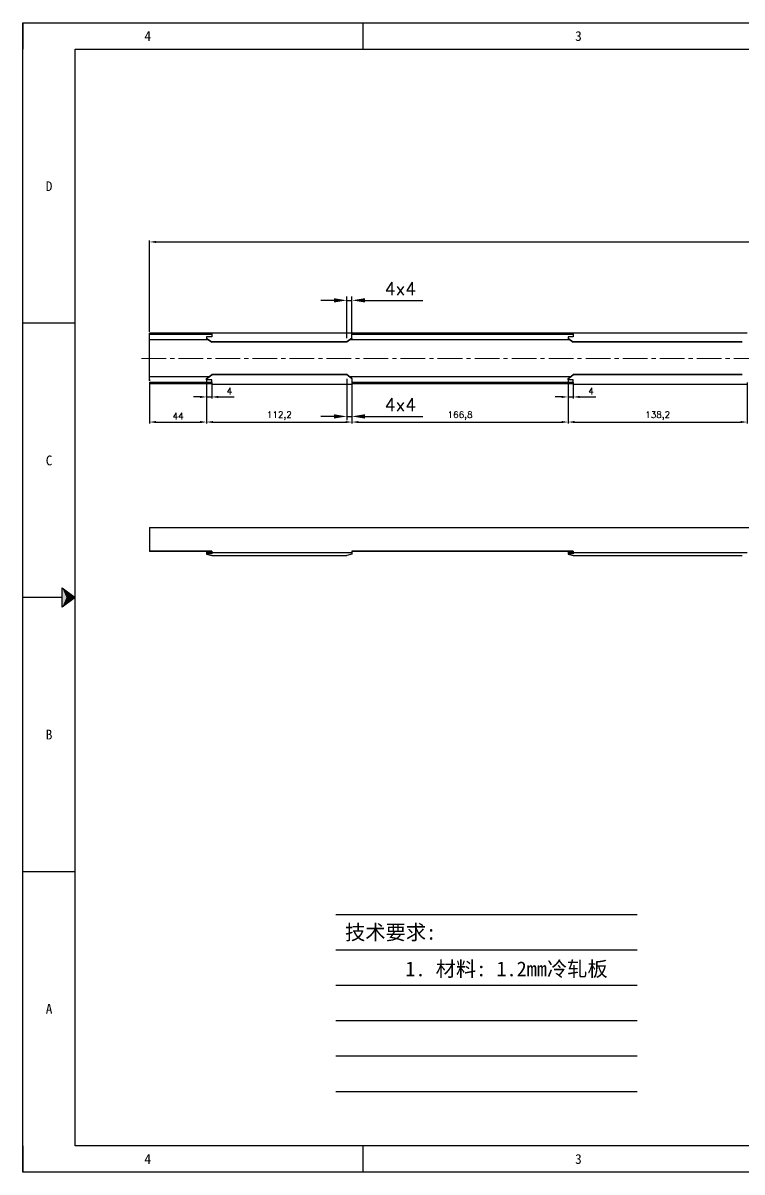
# Model space of a CAD drawing. Header units: millimetres. Extents: x -32103 to 8419, y 14505 to 33139.
# Drawn here: x 1517 to 2071, y 14527 to 15413 of the extents above; entities that cross this region are included whole.
import ezdxf
from ezdxf.enums import TextEntityAlignment as Align

# ---------------------------------------------------------------- set-up
doc = ezdxf.new("R2010")
doc.units = ezdxf.units.MM
doc.linetypes.add('CENTER2', pattern=[28.575, 19.05, -3.175, 3.175, -3.175])
doc.linetypes.add('DOT', pattern=[0.25, 0, -0.25])
doc.layers.add('cen', color=1, linetype='CENTER2', lineweight=9)
doc.layers.add('dim', color=2, linetype='Continuous', lineweight=9)
doc.layers.add('print', color=30, linetype='Continuous')
doc.styles.add('Dartop', font='')
doc.styles.add('HZ', font='')
doc.styles.get("Standard").update_dxf_attribs({"font": 'txt', "bigfont": 'gbcbig.shx'})
doc.styles.get('Dartop').set_extended_font_data('FangSong_GB2312')
doc.styles.get('HZ').set_extended_font_data('SimSun')
doc.dimstyles.new('2-small', dxfattribs={"dimtxt": 10, "dimasz": 10, "dimexe": 3, "dimexo": 3, "dimgap": 4, "dimtad": 1, "dimtxsty": 'Standard', "dimcen": 5, "dimazin": 0, "dimtfac": 1, "dimtmove": 0, "dimatfit": 3, "dimfxl": 0, "dimarcsym": 0})
doc.dimstyles.new('small', dxfattribs={"dimtxt": 5, "dimasz": 5, "dimexe": 1.25, "dimexo": 1, "dimgap": 2, "dimtad": 1, "dimtxsty": 'Standard', "dimcen": 2.5, "dimadec": 0, "dimazin": 0, "dimtfac": 1, "dimtmove": 0, "dimatfit": 3, "dimfxl": 0, "dimarcsym": 0})

# ---------------------------------------------------------------- blocks, each defined once
blk = doc.blocks.new('*U3')
at = {"color": 254, "linetype": 'Continuous', "extrusion": (0, 0, -1)}
for points in [[(-0.833, 11), (-0.75, 10.812), (-0.75, 11.188)], [(-0.833, 11), (-0.75, 11.188), (-1, 11)], [(-0.833, 11), (-1, 11), (-0.75, 10.812)]]:
    blk.add_solid(points, dxfattribs=at)
blk = doc.blocks.new('*D49')
at = {"layer": 'Defpoints', "color": 0}
for p in [(2654.23, 15244.27), (1614.23, 15173.98), (2654.23, 15173.98)]:
    blk.add_point(p, dxfattribs=at)
at = {"layer": 'dim', "color": 0, "lineweight": -2}
for p, q in [((1614.23, 15174.98), (1614.23, 15245.52)), ((2654.23, 15174.98), (2654.23, 15245.52)), ((1619.23, 15244.27), (2649.23, 15244.27))]:
    blk.add_line(p, q, dxfattribs=at)
at = {"layer": 'dim', "color": 0}
for points in [[(1619.23, 15245.1), (1619.23, 15243.44), (1614.23, 15244.27)], [(2649.23, 15245.1), (2649.23, 15243.44), (2654.23, 15244.27)]]:
    blk.add_solid(points, dxfattribs=at)
at = {"layer": 'dim', "color": 0, "insert": (2134.23, 15248.77), "char_height": 5, "attachment_point": 5}
blk.add_mtext('1040', dxfattribs=at)
blk = doc.blocks.new('*D50')
at = {"layer": 'Defpoints', "color": 0}
for p in [(1614.23, 15137.16), (1658.23, 15137.16), (1658.23, 15105.36)]:
    blk.add_point(p, dxfattribs=at)
at = {"layer": 'dim', "color": 0, "lineweight": -2}
for p, q in [((1614.23, 15136.16), (1614.23, 15104.11)), ((1658.23, 15136.16), (1658.23, 15104.11)), ((1619.23, 15105.36), (1653.23, 15105.36))]:
    blk.add_line(p, q, dxfattribs=at)
at = {"layer": 'dim', "color": 0}
for points in [[(1619.23, 15106.19), (1619.23, 15104.52), (1614.23, 15105.36)], [(1653.23, 15106.19), (1653.23, 15104.52), (1658.23, 15105.36)]]:
    blk.add_solid(points, dxfattribs=at)
at = {"layer": 'dim', "color": 0, "insert": (1636.23, 15109.86), "char_height": 5, "attachment_point": 5}
blk.add_mtext('44', dxfattribs=at)
blk = doc.blocks.new('*D51')
at = {"layer": 'Defpoints', "color": 0}
for p in [(1658.23, 15136.16), (1770.43, 15136.86), (1770.43, 15105.36)]:
    blk.add_point(p, dxfattribs=at)
at = {"layer": 'dim', "color": 0, "lineweight": -2}
for p, q in [((1658.23, 15135.16), (1658.23, 15104.11)), ((1770.43, 15135.86), (1770.43, 15104.11)), ((1663.23, 15105.36), (1765.43, 15105.36))]:
    blk.add_line(p, q, dxfattribs=at)
at = {"layer": 'dim', "color": 0}
for points in [[(1663.23, 15106.19), (1663.23, 15104.52), (1658.23, 15105.36)], [(1765.43, 15106.19), (1765.43, 15104.52), (1770.43, 15105.36)]]:
    blk.add_solid(points, dxfattribs=at)
at = {"layer": 'dim', "color": 0, "insert": (1714.33, 15110.27), "char_height": 5, "attachment_point": 5}
blk.add_mtext('112,2', dxfattribs=at)
blk = doc.blocks.new('*D52')
at = {"layer": 'Defpoints', "color": 0}
for p in [(1770.43, 15136.86), (1937.23, 15136.86), (1937.23, 15105.36)]:
    blk.add_point(p, dxfattribs=at)
at = {"layer": 'dim', "color": 0, "lineweight": -2}
for p, q in [((1770.43, 15135.86), (1770.43, 15104.11)), ((1937.23, 15135.86), (1937.23, 15104.11)), ((1775.43, 15105.36), (1932.23, 15105.36))]:
    blk.add_line(p, q, dxfattribs=at)
at = {"layer": 'dim', "color": 0}
for points in [[(1775.43, 15106.19), (1775.43, 15104.52), (1770.43, 15105.36)], [(1932.23, 15106.19), (1932.23, 15104.52), (1937.23, 15105.36)]]:
    blk.add_solid(points, dxfattribs=at)
at = {"layer": 'dim', "color": 0, "insert": (1853.83, 15110.27), "char_height": 5, "attachment_point": 5}
blk.add_mtext('166,8', dxfattribs=at)
blk = doc.blocks.new('*D53')
at = {"layer": 'Defpoints', "color": 0}
for p in [(1937.23, 15137.16), (2075.43, 15136.86), (2075.43, 15105.36)]:
    blk.add_point(p, dxfattribs=at)
at = {"layer": 'dim', "color": 0, "lineweight": -2}
for p, q in [((1937.23, 15136.16), (1937.23, 15104.11)), ((2075.43, 15135.86), (2075.43, 15104.11)), ((1942.23, 15105.36), (2070.43, 15105.36))]:
    blk.add_line(p, q, dxfattribs=at)
at = {"layer": 'dim', "color": 0}
for points in [[(1942.23, 15106.19), (1942.23, 15104.52), (1937.23, 15105.36)], [(2070.43, 15106.19), (2070.43, 15104.52), (2075.43, 15105.36)]]:
    blk.add_solid(points, dxfattribs=at)
at = {"layer": 'dim', "color": 0, "insert": (2006.33, 15110.27), "char_height": 5, "attachment_point": 5}
blk.add_mtext('138,2', dxfattribs=at)
blk = doc.blocks.new('*D70')
at = {"layer": 'Defpoints', "color": 0}
for p in [(1770.43, 15199.23), (1766.43, 15167.17), (1770.43, 15170.17)]:
    blk.add_point(p, dxfattribs=at)
at = {"layer": 'dim', "color": 0, "lineweight": -2}
for p, q in [((1766.43, 15170.17), (1766.43, 15202.23)), ((1770.43, 15173.17), (1770.43, 15202.23)), ((1756.43, 15199.23), (1746.43, 15199.23)), ((1766.43, 15199.23), (1770.43, 15199.23)), ((1780.43, 15199.23), (1825.1, 15199.23))]:
    blk.add_line(p, q, dxfattribs=at)
at = {"layer": 'dim', "color": 0}
for points in [[(1756.43, 15200.9), (1756.43, 15197.56), (1766.43, 15199.23)], [(1780.43, 15200.9), (1780.43, 15197.56), (1770.43, 15199.23)]]:
    blk.add_solid(points, dxfattribs=at)
at = {"layer": 'dim', "color": 0, "insert": (1807.77, 15208.23), "char_height": 10, "attachment_point": 5}
blk.add_mtext('4x4', dxfattribs=at)
blk = doc.blocks.new('*D116')
at = {"layer": 'Defpoints', "color": 0}
for p in [(1658.23, 15139.16), (1662.23, 15136.86), (1662.23, 15124.72)]:
    blk.add_point(p, dxfattribs=at)
at = {"layer": 'dim', "color": 0, "lineweight": -2}
for p, q in [((1658.23, 15138.16), (1658.23, 15123.47)), ((1662.23, 15135.86), (1662.23, 15123.47)), ((1653.23, 15124.72), (1648.23, 15124.72)), ((1658.23, 15124.72), (1662.23, 15124.72)), ((1667.23, 15124.72), (1679.57, 15124.72))]:
    blk.add_line(p, q, dxfattribs=at)
at = {"layer": 'dim', "color": 0}
for points in [[(1653.23, 15125.55), (1653.23, 15123.88), (1658.23, 15124.72)], [(1667.23, 15125.55), (1667.23, 15123.88), (1662.23, 15124.72)]]:
    blk.add_solid(points, dxfattribs=at)
at = {"layer": 'dim', "color": 0, "insert": (1675.9, 15129.22), "char_height": 5, "attachment_point": 5}
blk.add_mtext('4', dxfattribs=at)
blk = doc.blocks.new('*D121')
at = {"layer": 'Defpoints', "color": 0}
for p in [(1937.23, 15139.16), (1941.23, 15136.86), (1941.23, 15124.72)]:
    blk.add_point(p, dxfattribs=at)
at = {"layer": 'dim', "color": 0, "lineweight": -2}
for p, q in [((1937.23, 15138.16), (1937.23, 15123.47)), ((1941.23, 15135.86), (1941.23, 15123.47)), ((1932.23, 15124.72), (1927.23, 15124.72)), ((1937.23, 15124.72), (1941.23, 15124.72)), ((1946.23, 15124.72), (1958.57, 15124.72))]:
    blk.add_line(p, q, dxfattribs=at)
at = {"layer": 'dim', "color": 0}
for points in [[(1932.23, 15125.55), (1932.23, 15123.88), (1937.23, 15124.72)], [(1946.23, 15125.55), (1946.23, 15123.88), (1941.23, 15124.72)]]:
    blk.add_solid(points, dxfattribs=at)
at = {"layer": 'dim', "color": 0, "insert": (1954.9, 15129.22), "char_height": 5, "attachment_point": 5}
blk.add_mtext('4', dxfattribs=at)
blk = doc.blocks.new('*D200')
at = {"layer": 'Defpoints', "color": 0}
for p in [(1766.43, 15141.77), (1770.43, 15138.76), (1770.43, 15109.7)]:
    blk.add_point(p, dxfattribs=at)
at = {"layer": 'dim', "color": 0, "lineweight": -2}
for p, q in [((1766.43, 15138.77), (1766.43, 15106.7)), ((1770.43, 15135.76), (1770.43, 15106.7)), ((1756.43, 15109.7), (1746.43, 15109.7)), ((1766.43, 15109.7), (1770.43, 15109.7)), ((1780.43, 15109.7), (1825.1, 15109.7))]:
    blk.add_line(p, q, dxfattribs=at)
at = {"layer": 'dim', "color": 0}
for points in [[(1756.43, 15111.37), (1756.43, 15108.03), (1766.43, 15109.7)], [(1780.43, 15111.37), (1780.43, 15108.03), (1770.43, 15109.7)]]:
    blk.add_solid(points, dxfattribs=at)
at = {"layer": 'dim', "color": 0, "insert": (1807.77, 15118.7), "char_height": 10, "attachment_point": 5}
blk.add_mtext('4x4', dxfattribs=at)

msp = doc.modelspace()

# ---------------------------------------------------------------- linework, layer by layer
at = {"color": 0, "linetype": 'DOT'}
for p, q in [((1516.532, 15413.182), (2776.118, 15413.182)), ((1516.532, 14546.989), (1516.532, 15393.038)), ((2776.118, 14526.845), (1516.532, 14526.845))]:
    msp.add_line(p, q, dxfattribs=at)
at = {"color": 0}
for p, q in [((1516.532, 15413.182), (1516.532, 15393.038)), ((1516.532, 15413.182), (1516.532, 15413.182)), ((1778.989, 15393.038), (1778.989, 15413.182)), ((1556.82, 14546.989), (1556.82, 15393.038)), ((1556.82, 15393.038), (2755.974, 15393.038)), ((1556.82, 15181.526), (1516.532, 15181.526)), ((1546.748, 14970.014), (1516.532, 14970.014)), ((1556.82, 14758.502), (1516.532, 14758.502)), ((1516.532, 14546.989), (1516.532, 14526.845)), ((2755.974, 14546.989), (1556.82, 14546.989)), ((1778.989, 14526.845), (1778.989, 14546.989)), ((1516.532, 14526.845), (1516.532, 14526.845))]:
    msp.add_line(p, q, dxfattribs=at)
for p, q in [((1662.233, 15174.283), (1770.433, 15174.283)), ((1662.233, 15174.283), (1662.233, 15171.137)), ((1770.433, 15169.861), (1770.433, 15174.283)), ((1941.233, 15174.283), (2075.433, 15174.283)), ((1941.233, 15174.283), (1941.233, 15171.137)), ((1614.233, 15137.16), (1614.233, 15173.983)), ((1662.233, 15173.983), (1614.233, 15173.983)), ((1662.233, 15172.944), (1614.233, 15172.944)), ((1659.722, 15168.744), (1614.233, 15168.744)), ((1658.233, 15171.137), (1658.233, 15169.863)), ((1662.233, 15171.137), (1658.233, 15171.137)), ((1658.233, 15170.174), (1662.233, 15167.165)), ((1658.233, 15169.863), (1662.233, 15166.855)), ((1662.233, 15166.855), (1662.233, 15167.165)), ((1766.433, 15167.165), (1662.233, 15167.165)), ((1766.433, 15166.855), (1662.233, 15166.855)), ((1770.433, 15170.171), (1766.433, 15167.165)), ((1770.433, 15169.861), (1766.433, 15166.855)), ((1766.433, 15166.855), (1766.433, 15167.165)), ((1938.729, 15168.744), (1768.947, 15168.744)), ((1941.233, 15173.983), (1770.433, 15173.983)), ((1941.233, 15172.944), (1770.433, 15172.944)), ((1770.433, 15169.936), (1770.433, 15169.861)), ((1941.233, 15171.137), (1937.233, 15171.137)), ((1937.233, 15171.137), (1937.233, 15169.871)), ((1937.233, 15170.171), (1941.233, 15167.165)), ((1937.233, 15169.871), (1941.233, 15166.855)), ((2071.433, 15167.165), (1941.233, 15167.165)), ((1941.233, 15166.855), (1941.233, 15167.165)), ((2071.433, 15166.855), (1941.233, 15166.855)), ((1659.722, 15140.187), (1614.233, 15140.187)), ((1658.233, 15139.068), (1662.233, 15142.076)), ((1658.233, 15138.757), (1662.233, 15141.766)), ((1658.233, 15137.794), (1658.233, 15139.068)), ((1766.433, 15142.076), (1662.233, 15142.076)), ((1662.233, 15142.076), (1662.233, 15141.766)), ((1766.433, 15141.766), (1662.233, 15141.766)), ((1770.433, 15139.07), (1766.433, 15142.076)), ((1770.433, 15138.759), (1766.433, 15141.766)), ((1938.729, 15140.187), (1768.947, 15140.187)), ((1770.433, 15139.07), (1770.433, 15134.648)), ((1770.433, 15138.995), (1770.433, 15139.07)), ((1937.233, 15139.059), (1941.233, 15142.076)), ((1937.233, 15138.759), (1941.233, 15141.766)), ((1937.233, 15137.794), (1937.233, 15139.059)), ((2071.433, 15142.076), (1941.233, 15142.076)), ((1941.233, 15142.076), (1941.233, 15141.766)), ((2071.433, 15141.766), (1941.233, 15141.766)), ((1614.233, 15138.199), (1614.233, 15137.16)), ((1662.233, 15135.987), (1614.233, 15135.987)), ((1662.233, 15134.948), (1614.233, 15134.948)), ((1662.233, 15137.794), (1658.233, 15137.794)), ((1662.233, 15134.648), (1662.233, 15137.794)), ((1662.233, 15134.648), (1770.433, 15134.648)), ((1941.233, 15135.987), (1770.433, 15135.987)), ((1941.233, 15134.948), (1770.433, 15134.948)), ((1941.233, 15137.794), (1937.233, 15137.794)), ((1941.233, 15134.648), (1941.233, 15137.794)), ((1941.233, 15134.648), (2075.433, 15134.648)), ((1614.233, 15024.083), (2654.233, 15024.083)), ((1614.233, 15024.083), (1614.233, 15005.42)), ((1662.233, 15005.731), (1614.233, 15005.731)), ((1662.233, 15005.731), (1662.233, 15003.795)), ((1770.433, 15005.731), (1770.433, 15003.536)), ((1937.233, 15005.731), (1770.433, 15005.731)), ((1941.233, 15005.731), (1893.233, 15005.731)), ((1941.233, 15005.731), (1941.233, 15003.795)), ((1662.233, 15005.42), (1614.233, 15005.42)), ((1658.233, 15004.954), (1658.233, 15003.536)), ((1658.233, 15004.954), (1662.233, 15004.954)), ((1662.233, 15003.795), (1658.233, 15003.795)), ((1658.233, 15003.536), (1662.233, 15002.501)), ((1770.433, 15004.504), (1662.233, 15004.504)), ((1662.233, 15002.501), (1766.433, 15002.501)), ((1770.433, 15003.536), (1766.433, 15002.501)), ((1937.233, 15005.42), (1770.433, 15005.42)), ((1941.233, 15005.42), (1893.233, 15005.42)), ((1937.233, 15004.954), (1937.233, 15003.536)), ((1937.233, 15004.954), (1941.233, 15004.954)), ((1941.233, 15003.795), (1937.233, 15003.795)), ((1937.233, 15003.536), (1941.233, 15002.501)), ((2075.433, 15004.504), (1941.233, 15004.504)), ((1941.233, 15002.501), (2071.433, 15002.501))]:
    msp.add_line(p, q)
msp.add_lwpolyline([(1556.82, 14970.014), (1546.748, 14962.46), (1546.748, 14977.568), (1556.82, 14970.014)], close=True, dxfattribs=at)
at = {"layer": 'cen'}
msp.add_line((1607.942, 15154.465), (2758.449, 15154.465), dxfattribs=at)
at = {"layer": 'Defpoints'}
for p, q in [((1758.028, 14725.545), (1990.547, 14725.545)), ((1758.028, 14698.245), (1990.547, 14698.245)), ((1758.028, 14698.245), (1990.547, 14698.245)), ((1758.028, 14670.945), (1990.547, 14670.945)), ((1758.028, 14643.645), (1990.547, 14643.645)), ((1758.028, 14616.345), (1990.547, 14616.345)), ((1758.028, 14589.045), (1990.547, 14589.045))]:
    msp.add_line(p, q, dxfattribs=at)
at = {"layer": 'print'}
msp.add_lwpolyline([(1516.532, 15413.182), (2796.262, 15413.182), (2796.262, 14526.845), (1516.532, 14526.845)], close=True, dxfattribs=at)

# ---------------------------------------------------------------- block references
at = {"color": 0, "linetype": 'Continuous', "xscale": 40.28805309813855, "yscale": 40.28805309843684, "zscale": 40.28805309843723}
msp.add_blockref('*U3', (1516.532, 14526.845), dxfattribs=at)

# ---------------------------------------------------------------- texts
at = {"color": 0, "style": 'Dartop'}
for s, p in [('4', (1612.8, 15403.11)), ('3', (1945.177, 15403.11)), ('D', (1536.676, 15287.282)), ('C', (1536.676, 15075.77)), ('B', (1536.676, 14864.258)), ('A', (1536.676, 14652.745)), ('4', (1612.8, 14536.917)), ('3', (1945.177, 14536.917))]:
    msp.add_text(s, height=7.554, dxfattribs=at).set_placement(p, align=Align.MIDDLE_CENTER)
at = {"style": 'HZ'}
for s, p in [('技术要求:', (1800.255, 14711.767)), ('     1. 材料: 1.2mm冷轧板', (1870.189, 14683.524))]:
    msp.add_text(s, height=11.466, dxfattribs=at).set_placement(p, align=Align.MIDDLE_CENTER)

# ---------------------------------------------------------------- dimensions: what is measured, and where the dimension line sits
at = {"layer": 'dim'}
for base, p1, p2, picture, middle in [((2654.233, 15244.269), (1614.233, 15173.983), (2654.233, 15173.983), '*D49', (2134.233, 15248.769)), ((1662.233, 15124.718), (1658.233, 15139.158), (1662.233, 15136.86), '*D116', (1675.9, 15129.218)), ((1941.233, 15124.718), (1937.233, 15139.158), (1941.233, 15136.86), '*D121', (1954.9, 15129.218)), ((1658.233, 15105.358), (1614.233, 15137.16), (1658.233, 15137.16), '*D50', (1636.233, 15109.858)), ((1770.433, 15105.358), (1658.233, 15136.16), (1770.433, 15136.86), '*D51', (1714.333, 15110.275)), ((1937.233, 15105.358), (1770.433, 15136.86), (1937.233, 15136.86), '*D52', (1853.833, 15110.275)), ((2075.433, 15105.358), (1937.233, 15137.16), (2075.433, 15136.86), '*D53', (2006.333, 15110.275))]:
    dim = msp.add_linear_dim(base=base, p1=p1, p2=p2, dimstyle='small', override={"dimpost": '\\X'}, dxfattribs=at)
    dim.commit()
    dim.dimension.update_dxf_attribs({"geometry": picture, "text_midpoint": middle})
for base, p1, p2, picture, middle in [((1770.433, 15199.23), (1766.433, 15167.165), (1770.433, 15170.171), '*D70', (1807.767, 15208.23)), ((1770.433, 15109.701), (1766.433, 15141.766), (1770.433, 15138.759), '*D200', (1807.767, 15118.701))]:
    dim = msp.add_linear_dim(base=base, p1=p1, p2=p2, text='4x4', dimstyle='2-small', override={"dimpost": '\\X'}, dxfattribs=at)
    dim.commit()
    dim.dimension.update_dxf_attribs({"geometry": picture, "text_midpoint": middle})

doc.saveas('drawing.dxf')
